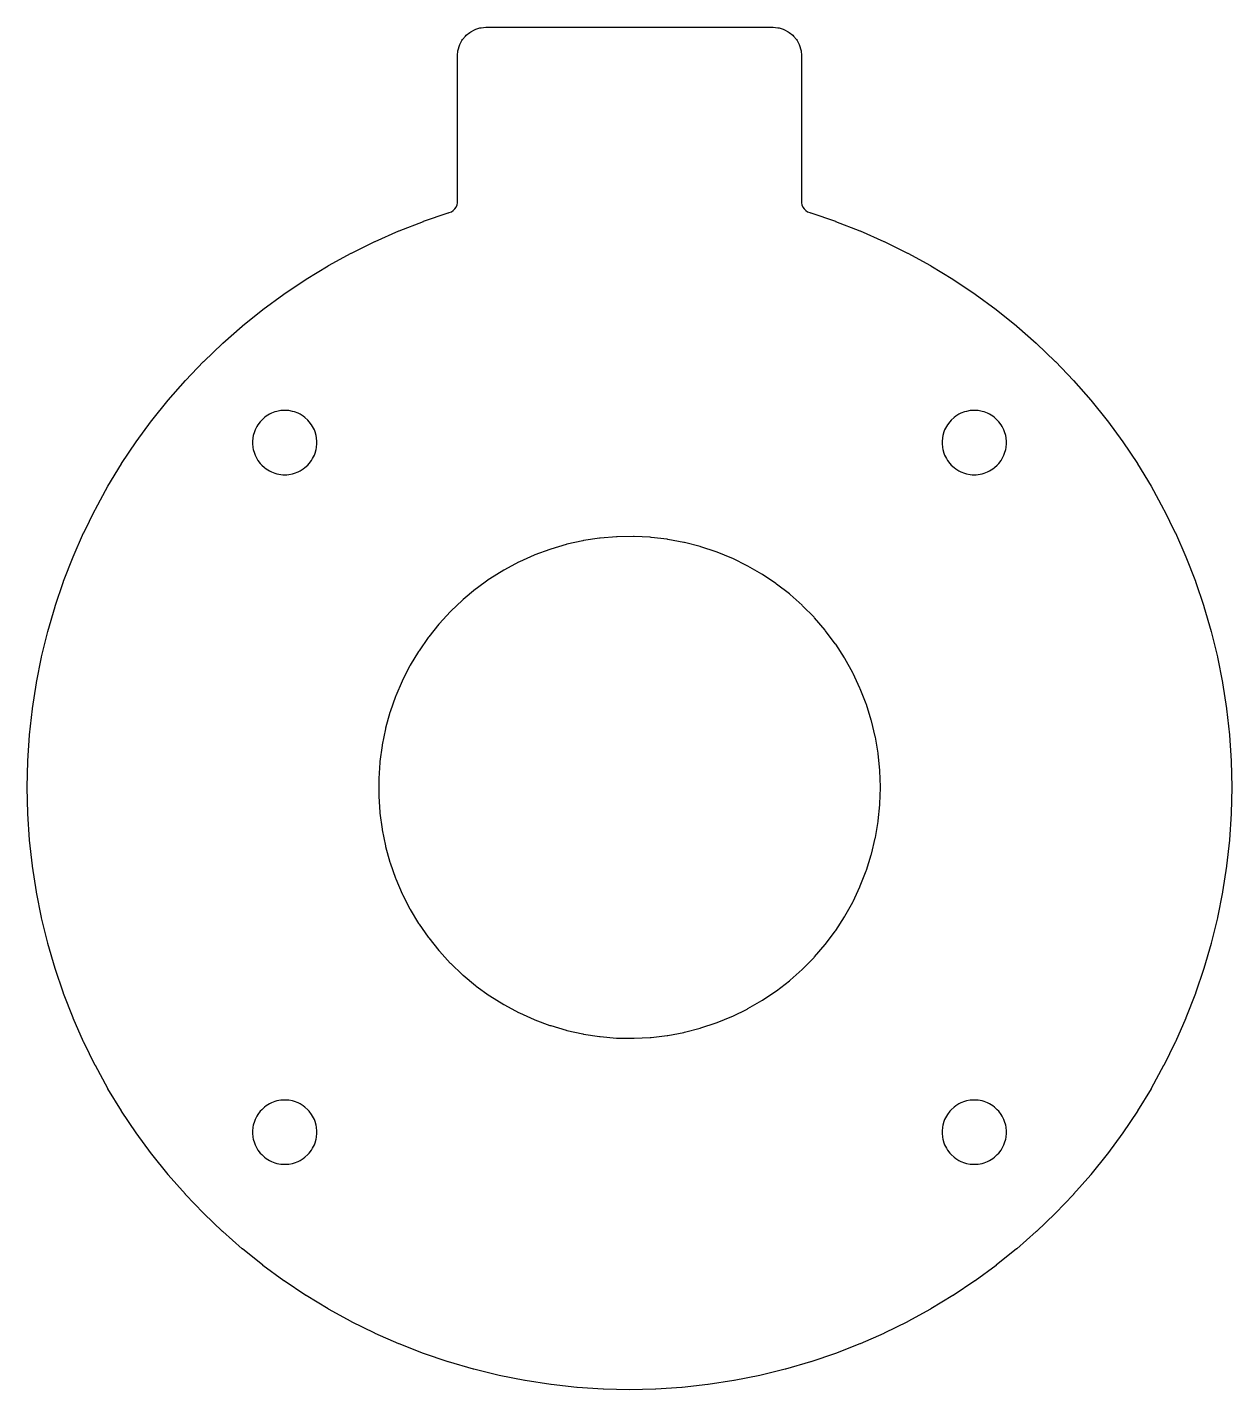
# Model space of a CAD drawing. Header units: millimetres. Extents: x -42 to 42, y -42 to 53.
import ezdxf

# ---------------------------------------------------------------- set-up
doc = ezdxf.new("R2010")
doc.units = ezdxf.units.MM
doc.layers.add('CUT', color=1, linetype='Continuous')

msp = doc.modelspace()

# ---------------------------------------------------------------- linework, layer by layer
at = {"layer": 'CUT'}
for points in [[(-12.5646, 40.0751), (-12.4179, 40.1341), (-12.2857, 40.2208), (-12.1732, 40.3318), (-12.0847, 40.4627), (-12.0236, 40.6085), (-11.9924, 40.7635), (-11.9923, 40.9215), (-11.9981, 40.9805), (-12, 41.0196), (-12, 50.9804), (-11.9981, 51.0195), (-11.9654, 51.3511), (-11.9502, 51.4278), (-11.8592, 51.7278), (-11.8292, 51.8), (-11.6815, 52.0765), (-11.638, 52.1415), (-11.4391, 52.3838), (-11.3838, 52.4391), (-11.1415, 52.638), (-11.0765, 52.6815), (-10.8, 52.8292), (-10.7278, 52.8592), (-10.4278, 52.9502), (-10.3511, 52.9654), (-10.0195, 52.9981), (-9.9804, 53), (9.9804, 53), (10.0195, 52.9981), (10.3511, 52.9654), (10.4278, 52.9502), (10.7278, 52.8592), (10.8, 52.8292), (11.0765, 52.6815), (11.1415, 52.638), (11.3838, 52.4391), (11.4391, 52.3838), (11.638, 52.1415), (11.6815, 52.0765), (11.8292, 51.8), (11.8592, 51.7278), (11.9502, 51.4278), (11.9654, 51.3511), (11.9981, 51.0195), (12, 50.9804), (12, 41.0196), (11.9981, 40.9805), (11.9923, 40.9215), (11.9924, 40.7635), (12.0236, 40.6085), (12.0847, 40.4627), (12.1732, 40.3318), (12.2857, 40.2208), (12.4179, 40.1341), (12.5646, 40.0751), (12.6213, 40.0586), (12.6379, 40.0533), (14.3566, 39.4699), (14.373, 39.4639), (16.0646, 38.8061), (16.0807, 38.7994), (17.742, 38.0684), (17.7578, 38.0611), (19.3856, 37.2583), (19.4011, 37.2503), (20.9923, 36.3773), (21.0075, 36.3685), (22.5591, 35.427), (22.5738, 35.4176), (24.083, 34.4092), (24.0972, 34.3992), (25.5609, 33.326), (25.5748, 33.3154), (26.9903, 32.1793), (27.0036, 32.1681), (28.3682, 30.9714), (28.3811, 30.9596), (29.6922, 29.7045), (29.7045, 29.6922), (30.9596, 28.3811), (30.9714, 28.3682), (32.1681, 27.0036), (32.1793, 26.9903), (33.3154, 25.5748), (33.326, 25.5609), (34.3992, 24.0972), (34.4092, 24.083), (35.4176, 22.5738), (35.427, 22.5591), (36.3685, 21.0075), (36.3773, 20.9923), (37.2503, 19.4011), (37.2583, 19.3856), (38.0611, 17.7578), (38.0684, 17.742), (38.7994, 16.0807), (38.8061, 16.0646), (39.4639, 14.373), (39.4699, 14.3566), (40.0533, 12.6379), (40.0586, 12.6213), (40.5664, 10.8788), (40.571, 10.8619), (41.0024, 9.0989), (41.0061, 9.0819), (41.3602, 7.3018), (41.3633, 7.2846), (41.6394, 5.4907), (41.6416, 5.4734), (41.8392, 3.6692), (41.8407, 3.6518), (41.9595, 1.8407), (41.9602, 1.8233), (41.9998, 0.0087), (41.9998, -0.0087), (41.9602, -1.8233), (41.9595, -1.8407), (41.8407, -3.6518), (41.8392, -3.6692), (41.6416, -5.4734), (41.6394, -5.4907), (41.3633, -7.2846), (41.3602, -7.3018), (41.0061, -9.0819), (41.0024, -9.0989), (40.571, -10.8619), (40.5664, -10.8788), (40.0586, -12.6213), (40.0533, -12.6379), (39.4699, -14.3566), (39.4639, -14.373), (38.8061, -16.0646), (38.7994, -16.0807), (38.0684, -17.742), (38.0611, -17.7578), (37.2583, -19.3856), (37.2503, -19.4011), (36.3773, -20.9923), (36.3685, -21.0075), (35.427, -22.5591), (35.4176, -22.5738), (34.4092, -24.083), (34.3992, -24.0972), (33.326, -25.5609), (33.3154, -25.5748), (32.1793, -26.9903), (32.1681, -27.0036), (30.9714, -28.3682), (30.9596, -28.3811), (29.7045, -29.6922), (29.6922, -29.7045), (28.3811, -30.9596), (28.3682, -30.9714), (27.0036, -32.1681), (26.9903, -32.1793), (25.5748, -33.3154), (25.5609, -33.326), (24.0972, -34.3992), (24.083, -34.4092), (22.5738, -35.4176), (22.5591, -35.427), (21.0075, -36.3685), (20.9923, -36.3773), (19.4011, -37.2503), (19.3856, -37.2583), (17.7578, -38.0611), (17.742, -38.0684), (16.0807, -38.7994), (16.0646, -38.8061), (14.373, -39.4639), (14.3566, -39.4699), (12.6379, -40.0533), (12.6213, -40.0586), (10.8788, -40.5664), (10.8619, -40.571), (9.0989, -41.0024), (9.0819, -41.0061), (7.3018, -41.3602), (7.2846, -41.3633), (5.4907, -41.6394), (5.4734, -41.6416), (3.6692, -41.8392), (3.6518, -41.8407), (1.8407, -41.9595), (1.8233, -41.9602), (0.0087, -41.9998), (-0.0087, -41.9998), (-1.8233, -41.9602), (-1.8407, -41.9595), (-3.6518, -41.8407), (-3.6692, -41.8392), (-5.4734, -41.6416), (-5.4907, -41.6394), (-7.2846, -41.3633), (-7.3018, -41.3602), (-9.0819, -41.0061), (-9.0989, -41.0024), (-10.8619, -40.571), (-10.8788, -40.5664), (-12.6213, -40.0586), (-12.6379, -40.0533), (-14.3566, -39.4699), (-14.373, -39.4639), (-16.0646, -38.8061), (-16.0807, -38.7994), (-17.742, -38.0684), (-17.7578, -38.0611), (-19.3856, -37.2583), (-19.4011, -37.2503), (-20.9923, -36.3773), (-21.0075, -36.3685), (-22.5591, -35.427), (-22.5738, -35.4176), (-24.083, -34.4092), (-24.0972, -34.3992), (-25.5609, -33.326), (-25.5748, -33.3154), (-26.9903, -32.1793), (-27.0036, -32.1681), (-28.3682, -30.9714), (-28.3811, -30.9596), (-29.6922, -29.7045), (-29.7045, -29.6922), (-30.9596, -28.3811), (-30.9714, -28.3682), (-32.1681, -27.0036), (-32.1793, -26.9903), (-33.3154, -25.5748), (-33.326, -25.5609), (-34.3992, -24.0972), (-34.4092, -24.083), (-35.4176, -22.5738), (-35.427, -22.5591), (-36.3685, -21.0075), (-36.3773, -20.9923), (-37.2503, -19.4011), (-37.2583, -19.3856), (-38.0611, -17.7578), (-38.0684, -17.742), (-38.7994, -16.0807), (-38.8061, -16.0646), (-39.4639, -14.373), (-39.4699, -14.3566), (-40.0533, -12.6379), (-40.0586, -12.6213), (-40.5664, -10.8788), (-40.571, -10.8619), (-41.0024, -9.0989), (-41.0061, -9.0819), (-41.3602, -7.3018), (-41.3633, -7.2846), (-41.6394, -5.4907), (-41.6416, -5.4734), (-41.8392, -3.6692), (-41.8407, -3.6518), (-41.9595, -1.8407), (-41.9602, -1.8233), (-41.9998, -0.0087), (-41.9998, 0.0087), (-41.9602, 1.8233), (-41.9595, 1.8407), (-41.8407, 3.6518), (-41.8392, 3.6692), (-41.6416, 5.4734), (-41.6394, 5.4907), (-41.3633, 7.2846), (-41.3602, 7.3018), (-41.0061, 9.0819), (-41.0024, 9.0989), (-40.571, 10.8619), (-40.5664, 10.8788), (-40.0586, 12.6213), (-40.0533, 12.6379), (-39.4699, 14.3566), (-39.4639, 14.373), (-38.8061, 16.0646), (-38.7994, 16.0807), (-38.0684, 17.742), (-38.0611, 17.7578), (-37.2583, 19.3856), (-37.2503, 19.4011), (-36.3773, 20.9923), (-36.3685, 21.0075), (-35.427, 22.5591), (-35.4176, 22.5738), (-34.4092, 24.083), (-34.3992, 24.0972), (-33.326, 25.5609), (-33.3154, 25.5748), (-32.1793, 26.9903), (-32.1681, 27.0036), (-30.9714, 28.3682), (-30.9596, 28.3811), (-29.7045, 29.6922), (-29.6922, 29.7045), (-28.3811, 30.9596), (-28.3682, 30.9714), (-27.0036, 32.1681), (-26.9903, 32.1793), (-25.5748, 33.3154), (-25.5609, 33.326), (-24.0972, 34.3992), (-24.083, 34.4092), (-22.5738, 35.4176), (-22.5591, 35.427), (-21.0075, 36.3685), (-20.9923, 36.3773), (-19.4011, 37.2503), (-19.3856, 37.2583), (-17.7578, 38.0611), (-17.742, 38.0684), (-16.0807, 38.7994), (-16.0646, 38.8061), (-14.373, 39.4639), (-14.3566, 39.4699), (-12.6379, 40.0533), (-12.6213, 40.0586)], [(-22.0956, 25.1597), (-22.1733, 25.2853), (-22.3342, 25.4983), (-22.4336, 25.6074), (-22.6309, 25.7872), (-22.7487, 25.8762), (-22.9757, 26.0167), (-23.1078, 26.0825), (-23.3568, 26.179), (-23.4988, 26.2194), (-23.7612, 26.2684), (-23.9082, 26.282), (-24.1751, 26.282), (-24.3221, 26.2684), (-24.5845, 26.2194), (-24.7265, 26.179), (-24.9754, 26.0825), (-25.1076, 26.0167), (-25.3345, 25.8762), (-25.4523, 25.7872), (-25.6496, 25.6074), (-25.7491, 25.4983), (-25.9099, 25.2853), (-25.9877, 25.1597), (-26.1067, 24.9208), (-26.16, 24.7831), (-26.233, 24.5264), (-26.2602, 24.3813), (-26.2848, 24.1154), (-26.2848, 23.9678), (-26.2602, 23.702), (-26.233, 23.5569), (-26.16, 23.3001), (-26.1067, 23.1625), (-25.9877, 22.9235), (-25.9099, 22.798), (-25.7491, 22.585), (-25.6496, 22.4759), (-25.4523, 22.296), (-25.3345, 22.2071), (-25.1076, 22.0665), (-24.9754, 22.0007), (-24.7265, 21.9043), (-24.5845, 21.8639), (-24.3221, 21.8149), (-24.1751, 21.8012), (-23.9082, 21.8012), (-23.7612, 21.8149), (-23.4988, 21.8639), (-23.3568, 21.9043), (-23.1078, 22.0007), (-22.9757, 22.0665), (-22.7487, 22.2071), (-22.6309, 22.296), (-22.4336, 22.4759), (-22.3342, 22.585), (-22.1733, 22.798), (-22.0956, 22.9235), (-21.9766, 23.1625), (-21.9233, 23.3001), (-21.8502, 23.5569), (-21.8231, 23.702), (-21.7985, 23.9678), (-21.7985, 24.1154), (-21.8231, 24.3813), (-21.8502, 24.5264), (-21.9233, 24.7831), (-21.9766, 24.9208)], [(25.7491, 25.4983), (25.6496, 25.6074), (25.4523, 25.7872), (25.3345, 25.8762), (25.1076, 26.0167), (24.9754, 26.0825), (24.7265, 26.179), (24.5845, 26.2194), (24.3221, 26.2684), (24.1751, 26.282), (23.9082, 26.282), (23.7612, 26.2684), (23.4988, 26.2194), (23.3568, 26.179), (23.1078, 26.0825), (22.9757, 26.0167), (22.7487, 25.8762), (22.6309, 25.7872), (22.4336, 25.6074), (22.3342, 25.4983), (22.1733, 25.2853), (22.0956, 25.1597), (21.9766, 24.9208), (21.9233, 24.7831), (21.8502, 24.5264), (21.8231, 24.3813), (21.7985, 24.1154), (21.7985, 23.9678), (21.8231, 23.702), (21.8502, 23.5569), (21.9233, 23.3001), (21.9766, 23.1625), (22.0956, 22.9235), (22.1733, 22.798), (22.3342, 22.585), (22.4336, 22.4759), (22.6309, 22.296), (22.7487, 22.2071), (22.9757, 22.0665), (23.1078, 22.0007), (23.3568, 21.9043), (23.4988, 21.8639), (23.7612, 21.8149), (23.9082, 21.8012), (24.1751, 21.8012), (24.3221, 21.8149), (24.5845, 21.8639), (24.7265, 21.9043), (24.9754, 22.0007), (25.1076, 22.0665), (25.3345, 22.2071), (25.4523, 22.296), (25.6496, 22.4759), (25.7491, 22.585), (25.9099, 22.798), (25.9877, 22.9235), (26.1067, 23.1625), (26.16, 23.3001), (26.233, 23.5569), (26.2602, 23.702), (26.2848, 23.9678), (26.2848, 24.1154), (26.2602, 24.3813), (26.233, 24.5264), (26.16, 24.7831), (26.1067, 24.9208), (25.9877, 25.1597), (25.9099, 25.2853)], [(16.5191, 5.774), (16.5012, 5.825), (16.0916, 6.876), (16.0703, 6.9257), (15.5907, 7.9467), (15.5661, 7.9948), (15.0186, 8.9811), (14.9908, 9.0274), (14.378, 9.9745), (14.3472, 10.0188), (13.6719, 10.9224), (13.6381, 10.9646), (12.9033, 11.8205), (12.8667, 11.8603), (12.0759, 12.6646), (12.0367, 12.7018), (11.1933, 13.4509), (11.1518, 13.4854), (10.2597, 14.1759), (10.2159, 14.2075), (9.2793, 14.8362), (9.2335, 14.8648), (8.2566, 15.4288), (8.2089, 15.4542), (7.1961, 15.951), (7.1468, 15.9731), (6.1029, 16.4004), (6.0522, 16.4192), (4.9818, 16.775), (4.9299, 16.7903), (3.8379, 17.0731), (3.7852, 17.0848), (2.6766, 17.2932), (2.6231, 17.3014), (1.503, 17.4344), (1.4491, 17.439), (0.3226, 17.4961), (0.2685, 17.497), (-0.8593, 17.478), (-0.9133, 17.4753), (-2.0373, 17.3801), (-2.091, 17.3737), (-3.206, 17.2029), (-3.2591, 17.1929), (-4.36, 16.9472), (-4.4123, 16.9337), (-5.4942, 16.6142), (-5.5455, 16.5972), (-6.6033, 16.2054), (-6.6533, 16.1849), (-7.6822, 15.7227), (-7.7308, 15.6989), (-8.7261, 15.1682), (-8.7729, 15.1411), (-9.7302, 14.5445), (-9.7751, 14.5143), (-10.6899, 13.8544), (-10.7327, 13.8213), (-11.6008, 13.1011), (-11.6413, 13.0652), (-12.4588, 12.2881), (-12.4967, 12.2495), (-13.26, 11.4189), (-13.2952, 11.3779), (-14.0006, 10.4977), (-14.033, 10.4544), (-14.6774, 9.5286), (-14.7067, 9.4832), (-15.2872, 8.516), (-15.3134, 8.4687), (-15.8272, 7.4645), (-15.8502, 7.4156), (-16.295, 6.379), (-16.3146, 6.3286), (-16.6885, 5.2644), (-16.7047, 5.2128), (-17.0058, 4.1257), (-17.0185, 4.0732), (-17.2455, 2.9682), (-17.2546, 2.915), (-17.4066, 1.7972), (-17.412, 1.7435), (-17.4882, 0.618), (-17.49, 0.564), (-17.49, -0.564), (-17.4882, -0.618), (-17.412, -1.7435), (-17.4066, -1.7972), (-17.2546, -2.915), (-17.2455, -2.9682), (-17.0185, -4.0732), (-17.0058, -4.1257), (-16.7047, -5.2128), (-16.6885, -5.2644), (-16.3146, -6.3286), (-16.295, -6.379), (-15.8502, -7.4156), (-15.8272, -7.4645), (-15.3134, -8.4687), (-15.2872, -8.516), (-14.7067, -9.4832), (-14.6774, -9.5286), (-14.033, -10.4544), (-14.0006, -10.4977), (-13.2952, -11.3779), (-13.26, -11.4189), (-12.4967, -12.2495), (-12.4588, -12.2881), (-11.6413, -13.0652), (-11.6008, -13.1011), (-10.7327, -13.8213), (-10.6899, -13.8544), (-9.7751, -14.5143), (-9.7302, -14.5445), (-8.7729, -15.1411), (-8.7261, -15.1682), (-7.7308, -15.6989), (-7.6822, -15.7227), (-6.6533, -16.1849), (-6.6033, -16.2054), (-5.5455, -16.5972), (-5.4942, -16.6142), (-4.4123, -16.9337), (-4.36, -16.9472), (-3.2591, -17.1929), (-3.206, -17.2029), (-2.091, -17.3737), (-2.0373, -17.3801), (-0.9133, -17.4753), (-0.8593, -17.478), (0.2685, -17.497), (0.3226, -17.4961), (1.4491, -17.439), (1.503, -17.4344), (2.6231, -17.3014), (2.6766, -17.2932), (3.7852, -17.0848), (3.8379, -17.0731), (4.9299, -16.7903), (4.9818, -16.775), (6.0522, -16.4192), (6.1029, -16.4004), (7.1468, -15.9731), (7.1961, -15.951), (8.2089, -15.4542), (8.2566, -15.4288), (9.2335, -14.8648), (9.2793, -14.8362), (10.2159, -14.2075), (10.2597, -14.1759), (11.1518, -13.4854), (11.1933, -13.4509), (12.0367, -12.7018), (12.0759, -12.6646), (12.8667, -11.8603), (12.9033, -11.8205), (13.6381, -10.9646), (13.6719, -10.9224), (14.3472, -10.0188), (14.378, -9.9745), (14.9908, -9.0274), (15.0186, -8.9811), (15.5661, -7.9948), (15.5907, -7.9467), (16.0703, -6.9257), (16.0916, -6.876), (16.5012, -5.825), (16.5191, -5.774), (16.8568, -4.6977), (16.8712, -4.6456), (17.1354, -3.549), (17.1463, -3.4961), (17.3359, -2.3841), (17.3432, -2.3306), (17.4573, -1.2083), (17.461, -1.1544), (17.4991, -0.027), (17.4991, 0.027), (17.461, 1.1544), (17.4573, 1.2083), (17.3432, 2.3306), (17.3359, 2.3841), (17.1463, 3.4961), (17.1354, 3.549), (16.8712, 4.6456), (16.8568, 4.6977)], [(-21.9233, -23.3001), (-21.9766, -23.1625), (-22.0956, -22.9235), (-22.1733, -22.798), (-22.3342, -22.585), (-22.4336, -22.4759), (-22.6309, -22.296), (-22.7487, -22.2071), (-22.9757, -22.0665), (-23.1078, -22.0007), (-23.3568, -21.9043), (-23.4988, -21.8639), (-23.7612, -21.8149), (-23.9082, -21.8012), (-24.1751, -21.8012), (-24.3221, -21.8149), (-24.5845, -21.8639), (-24.7265, -21.9043), (-24.9754, -22.0007), (-25.1076, -22.0665), (-25.3345, -22.2071), (-25.4523, -22.296), (-25.6496, -22.4759), (-25.7491, -22.585), (-25.9099, -22.798), (-25.9877, -22.9235), (-26.1067, -23.1625), (-26.16, -23.3001), (-26.233, -23.5569), (-26.2602, -23.702), (-26.2848, -23.9678), (-26.2848, -24.1154), (-26.2602, -24.3813), (-26.233, -24.5264), (-26.16, -24.7831), (-26.1067, -24.9208), (-25.9877, -25.1597), (-25.9099, -25.2853), (-25.7491, -25.4983), (-25.6496, -25.6074), (-25.4523, -25.7872), (-25.3345, -25.8762), (-25.1076, -26.0167), (-24.9754, -26.0825), (-24.7265, -26.179), (-24.5845, -26.2194), (-24.3221, -26.2684), (-24.1751, -26.282), (-23.9082, -26.282), (-23.7612, -26.2684), (-23.4988, -26.2194), (-23.3568, -26.179), (-23.1078, -26.0825), (-22.9757, -26.0167), (-22.7487, -25.8762), (-22.6309, -25.7872), (-22.4336, -25.6074), (-22.3342, -25.4983), (-22.1733, -25.2853), (-22.0956, -25.1597), (-21.9766, -24.9208), (-21.9233, -24.7831), (-21.8502, -24.5264), (-21.8231, -24.3813), (-21.7985, -24.1154), (-21.7985, -23.9678), (-21.8231, -23.702), (-21.8502, -23.5569)], [(26.2602, -23.702), (26.233, -23.5569), (26.16, -23.3001), (26.1067, -23.1625), (25.9877, -22.9235), (25.9099, -22.798), (25.7491, -22.585), (25.6496, -22.4759), (25.4523, -22.296), (25.3345, -22.2071), (25.1076, -22.0665), (24.9754, -22.0007), (24.7265, -21.9043), (24.5845, -21.8639), (24.3221, -21.8149), (24.1751, -21.8012), (23.9082, -21.8012), (23.7612, -21.8149), (23.4988, -21.8639), (23.3568, -21.9043), (23.1078, -22.0007), (22.9757, -22.0665), (22.7487, -22.2071), (22.6309, -22.296), (22.4336, -22.4759), (22.3342, -22.585), (22.1733, -22.798), (22.0956, -22.9235), (21.9766, -23.1625), (21.9233, -23.3001), (21.8502, -23.5569), (21.8231, -23.702), (21.7985, -23.9678), (21.7985, -24.1154), (21.8231, -24.3813), (21.8502, -24.5264), (21.9233, -24.7831), (21.9766, -24.9208), (22.0956, -25.1597), (22.1733, -25.2853), (22.3342, -25.4983), (22.4336, -25.6074), (22.6309, -25.7872), (22.7487, -25.8762), (22.9757, -26.0167), (23.1078, -26.0825), (23.3568, -26.179), (23.4988, -26.2194), (23.7612, -26.2684), (23.9082, -26.282), (24.1751, -26.282), (24.3221, -26.2684), (24.5845, -26.2194), (24.7265, -26.179), (24.9754, -26.0825), (25.1076, -26.0167), (25.3345, -25.8762), (25.4523, -25.7872), (25.6496, -25.6074), (25.7491, -25.4983), (25.9099, -25.2853), (25.9877, -25.1597), (26.1067, -24.9208), (26.16, -24.7831), (26.233, -24.5264), (26.2602, -24.3813), (26.2848, -24.1154), (26.2848, -23.9678)]]:
    msp.add_lwpolyline(points, close=True, dxfattribs=at)

doc.saveas('drawing.dxf')
